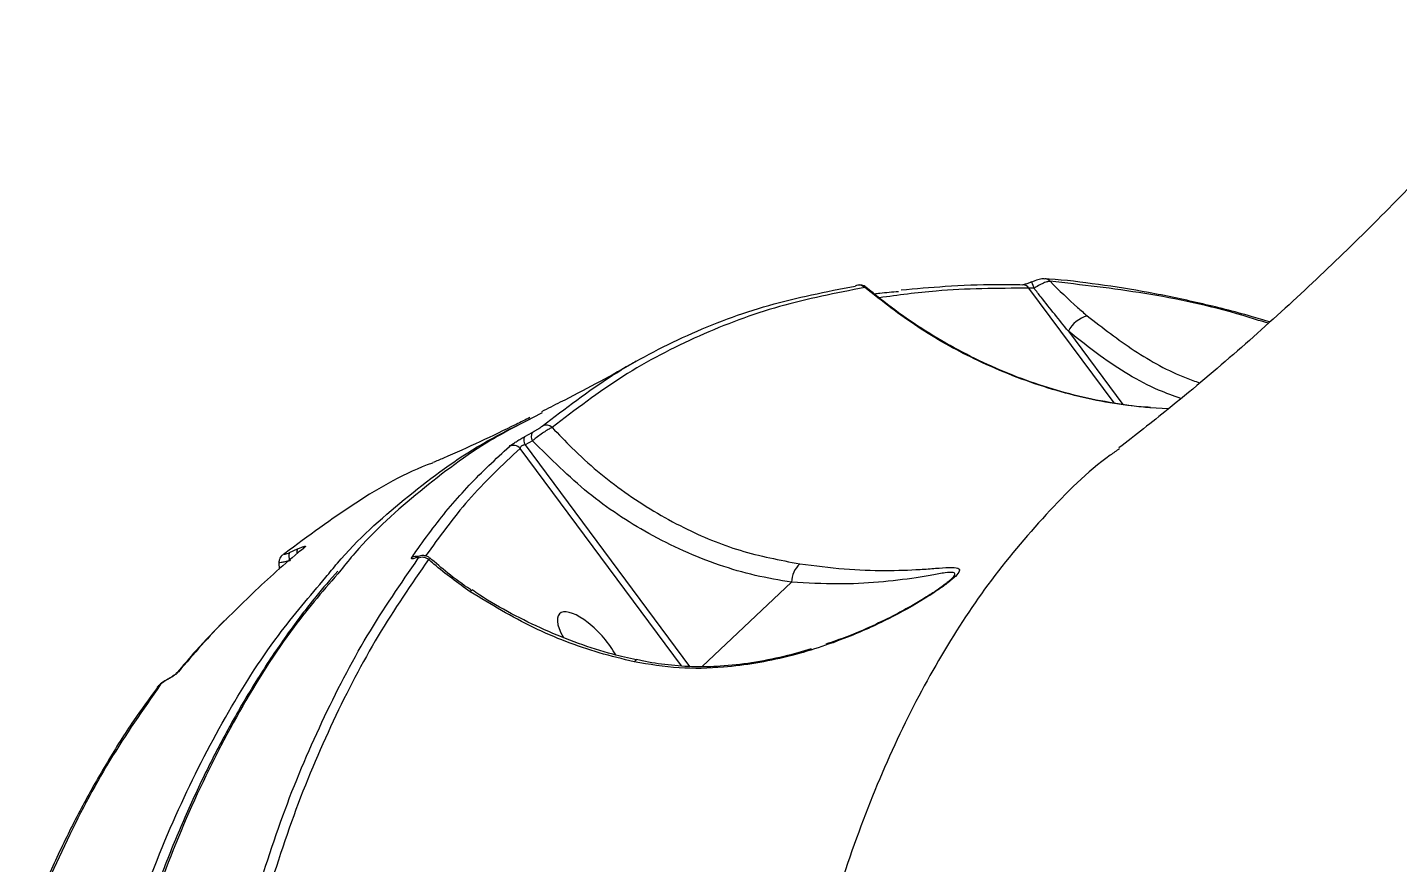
# Model space of a CAD drawing. Header units: millimetres. Extents: x -7245 to 6306, y -6696 to 5973.
# Drawn here: x 1907 to 2055.8, y -2119.4 to -2028.7 of the extents above; entities that cross this region are included whole.
import ezdxf

# ---------------------------------------------------------------- set-up
doc = ezdxf.new("R2010")
doc.units = ezdxf.units.MM
for name, color, linetype in [('DIKOM_ОБЪЕКТ', 7, 'Continuous'), ('DIKOM_РАЗМЕР_ЗОНА', 7, 'Continuous'), ('DIKOM_РАЗМЕР_ОБЪЕКТА', 7, 'Continuous')]:
    doc.layers.add(name, color=color, linetype=linetype)
doc.styles.add('style1', font='arial.ttf', dxfattribs={"width": 0.8})
doc.dimstyles.new('1-50', dxfattribs={"dimtxt": 300, "dimasz": 200, "dimexe": 100, "dimexo": 0, "dimgap": 100, "dimtad": 1, "dimtxsty": 'style1', "dimcen": 200, "dimclrd": 7, "dimclre": 7, "dimclrt": 7, "dimadec": 1, "dimazin": 2, "dimtfac": 1, "dimtmove": 0, "dimatfit": 2, "dimfxl": 0, "dimlwd": 25, "dimlwe": 18, "dimarcsym": 0})

# ---------------------------------------------------------------- blocks, each defined once
blk = doc.blocks.new('*D10')
at = {"layer": 'Defpoints', "color": 0, "transparency": 16777216}
for p in [(-4365.71, 2792.53), (4306.16, 475.6), (4306.16, -5965.27)]:
    blk.add_point(p, dxfattribs=at)
at = {"layer": 'DIKOM_РАЗМЕР_ОБЪЕКТА', "color": 7, "lineweight": 18, "transparency": 16777216}
for p, q in [((-4365.71, 2792.53), (-4365.71, -6065.27)), ((4306.16, 475.6), (4306.16, -6065.27))]:
    blk.add_line(p, q, dxfattribs=at)
at = {"layer": 'DIKOM_РАЗМЕР_ОБЪЕКТА', "color": 7, "lineweight": 25, "transparency": 16777216}
blk.add_line((-4165.71, -5965.27), (4106.16, -5965.27), dxfattribs=at)
at = {"layer": 'DIKOM_РАЗМЕР_ОБЪЕКТА', "color": 7, "transparency": 16777216}
for points in [[(-4165.71, -5931.93), (-4165.71, -5998.6), (-4365.71, -5965.27)], [(4106.16, -5931.93), (4106.16, -5998.6), (4306.16, -5965.27)]]:
    blk.add_solid(points, dxfattribs=at)
at = {"layer": 'DIKOM_РАЗМЕР_ОБЪЕКТА', "color": 7, "transparency": 16777216, "insert": (-85.78, -5712.1), "char_height": 300, "attachment_point": 5, "style": 'style1'}
blk.add_mtext('8650', dxfattribs=at)
blk = doc.blocks.new('*D12')
at = {"layer": 'Defpoints', "color": 0, "transparency": 16777216}
for p in [(-5865.71, 123.34), (6306.18, -91.92), (6306.18, -6596.14)]:
    blk.add_point(p, dxfattribs=at)
at = {"layer": 'DIKOM_РАЗМЕР_ЗОНА', "color": 7, "lineweight": 18, "transparency": 16777216}
for p, q in [((-5865.71, 123.34), (-5865.71, -6696.14)), ((6306.18, -91.92), (6306.18, -6696.14))]:
    blk.add_line(p, q, dxfattribs=at)
at = {"layer": 'DIKOM_РАЗМЕР_ЗОНА', "color": 7, "lineweight": 25, "transparency": 16777216}
blk.add_line((-5665.71, -6596.14), (6106.18, -6596.14), dxfattribs=at)
at = {"layer": 'DIKOM_РАЗМЕР_ЗОНА', "color": 7, "transparency": 16777216}
for points in [[(-5665.71, -6562.81), (-5665.71, -6629.48), (-5865.71, -6596.14)], [(6106.18, -6562.81), (6106.18, -6629.48), (6306.18, -6596.14)]]:
    blk.add_solid(points, dxfattribs=at)
at = {"layer": 'DIKOM_РАЗМЕР_ЗОНА', "color": 7, "transparency": 16777216, "insert": (-71.19, -6342.97), "char_height": 300, "attachment_point": 5, "style": 'style1'}
blk.add_mtext('12150', dxfattribs=at)

msp = doc.modelspace()

# ---------------------------------------------------------------- linework, layer by layer
at = {"layer": 'DIKOM_ОБЪЕКТ', "color": 7, "linetype": 'Continuous', "lineweight": 15}
for p, q in [((2025.045, -2069.457), (2015.789, -2056.993)), ((2016.084, -2056.325), (2016.085, -2056.325)), ((2020.074, -2061.659), (2025.978, -2069.61)), ((2030.973, -2070.089), (2028.942, -2069.99)), ((1961.011, -2073.108), (1961.811, -2072.666)), ((1961.856, -2073.56), (1961.054, -2074.003)), ((1978.059, -2098.007), (1960.523, -2074.392)), ((1961.054, -2074.003), (1978.922, -2098.065)), ((1935.461, -2085.692), (1936.324, -2085.306)), ((1936.911, -2085.257), (1936.909, -2085.259)), ((1934.278, -2086.807), (1934.31, -2087.505)), ((1949.314, -2086.187), (1949.299, -2086.194)), ((1955.254, -2089.821), (1955.251, -2089.821)), ((1980.286, -2098.086), (1990.001, -2088.923)), ((1973.122, -2097.44), (1973.11, -2097.438))]:
    msp.add_line(p, q, dxfattribs=at)
at = {"layer": 'DIKOM_ОБЪЕКТ', "color": 7, "linetype": 'Continuous', "lineweight": 15, "flags": 128}
for points in [[(1937.091, -2085.147), (1936.96, -2085.22), (1936.909, -2085.259)], [(1934.927, -2085.811), (1934.804, -2085.878), (1934.729, -2085.933)], [(1949.299, -2086.194), (1949.274, -2086.206), (1949.161, -2086.285)], [(1973.11, -2097.438), (1973.109, -2097.438), (1973.018, -2097.465), (1972.913, -2097.574)], [(1922.226, -2099.477), (1922.222, -2099.457), (1922.222, -2099.456)]]:
    msp.add_lwpolyline(points, dxfattribs=at)
at = {"layer": 'DIKOM_ОБЪЕКТ', "color": 7, "linetype": 'Continuous', "lineweight": 15}
for centre, radius, start, end in [((2017.468, -2056.804), 0.831, 41.68816, 84.55831), ((1997.313, -2057.455), 0.801, 98.18995, 119.80195), ((1997.319, -2057.533), 0.878, 43.57379, 97.87506), ((2015.105, -2057.446), 0.821, 33.55335, 87.39468), ((2020.265, -2055.081), 4.362, 196.56969, 206.16397), ((2023.103, -2063.28), 3.435, 106.71651, 151.85574), ((1963.347, -2072.819), 0.956, 47.3583, 117.6001), ((1961.76, -2073.521), 0.855, 151.13462, 214.32526), ((1962.559, -2073.076), 0.854, 151.26069, 214.50984), ((1959.789, -2075.041), 0.98, 41.45821, 117.09865), ((1936.344, -2086.096), 0.971, 155.44399, 210.18913), ((1936.85, -2085.63), 0.618, 148.36268, 197.96223), ((1949.214, -2087.079), 0.958, 78.28502, 119.11406), ((1949.903, -2087.227), 1.01, 49.87575, 117.2121), ((1992.659, -2088.926), 2.658, 131.43742, 179.94281), ((1955.351, -2090.089), 0.286, 110.43931, 154.51904), ((1923.687, -2099.374), 0.78, 113.08605, 139.94473), ((1921.726, -2100.802), 0.802, 113.22775, 144.36924)]:
    msp.add_arc(centre, radius, start, end, dxfattribs=at)
for start_param, end_param in [(6.1561884, 7.2904187), (4.0748989, 6.1561884)]:
    msp.add_ellipse((1967.979, -2095.741), major_axis=(-3.188, 3.408), ratio=0.3710053, start_param=start_param, end_param=end_param, dxfattribs=at)
for points, knots in [([(2061.196, -2041.674), (2060.177, -2042.785), (2057.044, -2046.197), (2051.618, -2051.649), (2044.916, -2058.063), (2038.005, -2064.238), (2031.56, -2069.687), (2027.358, -2072.954), (2025.577, -2074.34)], [0, 0, 0, 0, 0.0913141, 0.2805863, 0.4713647, 0.6636414, 0.8574002, 1, 1, 1, 1]), ([(2017.551, -2055.998), (2017.491, -2055.987), (2017.316, -2055.954), (2016.972, -2056.023), (2016.533, -2056.133), (2016.206, -2056.278), (2016.088, -2056.331)], [0, 0, 0, 0, 0.1228862, 0.3552788, 0.7671256, 1, 1, 1, 1]), ([(1962.904, -2071.972), (1965.396, -2070.065), (1970.381, -2066.252), (1978.64, -2061.947), (1987.416, -2058.61), (1993.749, -2057.377), (1996.915, -2056.76)], [0, 0, 0, 0, 0.2484757, 0.4969544, 0.7484776, 1, 1, 1, 1]), ([(1997.956, -2056.927), (1994.832, -2057.534), (1988.583, -2058.746), (1979.845, -2062.043), (1971.554, -2066.338), (1966.514, -2070.19), (1963.994, -2072.116)], [0, 0, 0, 0, 0.2484747, 0.4969517, 0.7484756, 1, 1, 1, 1]), ([(1998.074, -2056.898), (1998.047, -2056.871), (1997.954, -2056.777), (1997.749, -2056.694), (1997.508, -2056.644), (1997.323, -2056.644), (1997.232, -2056.66), (1997.2, -2056.666)], [0, 0, 0, 0, 0.1145947, 0.3967759, 0.6478242, 0.8764583, 1, 1, 1, 1]), ([(1998.065, -2056.909), (1998.064, -2056.899), (1998.062, -2056.878), (1997.993, -2056.91), (1997.956, -2056.927)], [0, 0, 0, 0, 0.4629441, 1, 1, 1, 1]), ([(2028.942, -2069.99), (2027.651, -2069.852), (2023.77, -2069.437), (2017.29, -2067.852), (2010.127, -2064.974), (2003.585, -2061.325), (1999.843, -2058.402), (1997.956, -2056.927)], [0, 0, 0, 0, 0.1161067, 0.3488563, 0.5873427, 0.7918638, 1, 1, 1, 1]), ([(2026.909, -2069.762), (2025.64, -2069.575), (2023.078, -2069.198), (2019.253, -2068.255), (2015.449, -2067.037), (2011.719, -2065.527), (2008.083, -2063.745), (2004.568, -2061.694), (2001.204, -2059.427), (1999.112, -2057.726), (1998.081, -2056.888)], [0, 0, 0, 0, 0.1222176, 0.2469175, 0.3722862, 0.4981802, 0.6237323, 0.7500758, 0.8767375, 1, 1, 1, 1]), ([(1998.997, -2057.611), (1999.2, -2057.581), (2000.042, -2057.459), (2000.932, -2057.4), (2001.608, -2057.355)], [0, 0, 0, 0, 0.2406296, 1, 1, 1, 1]), ([(2015.789, -2056.993), (2012.369, -2057.015), (2006.722, -2057.051), (2001.57, -2057.758), (1999.538, -2058.037)], [0, 0, 0, 0, 0.6055076, 1, 1, 1, 1]), ([(2015.145, -2056.653), (2014.188, -2056.64), (2011.304, -2056.599), (2006.872, -2056.771), (2003.485, -2057.077), (2001.891, -2057.222)], [0, 0, 0, 0, 0.2080749, 0.6272931, 1, 1, 1, 1]), ([(2016.083, -2056.322), (2016, -2056.358), (2015.8, -2056.446), (2015.51, -2056.544), (2015.271, -2056.603), (2015.158, -2056.629), (2015.112, -2056.619), (2015.123, -2056.626), (2015.123, -2056.626)], [0, 0, 0, 0, 0.1958237, 0.4745574, 0.7028695, 0.874019, 0.9971465, 1, 1, 1, 1]), ([(2016.35, -2057.005), (2016.323, -2057.006), (2016.232, -2057.01), (2016.079, -2057.011), (2015.905, -2057.007), (2015.827, -2056.997), (2015.789, -2056.993)], [0, 0, 0, 0, 0.1261896, 0.4367308, 0.7264333, 1, 1, 1, 1]), ([(2018.089, -2056.251), (2017.977, -2056.264), (2017.754, -2056.288), (2017.248, -2056.492), (2016.76, -2056.745), (2016.46, -2056.935), (2016.35, -2057.005)], [0, 0, 0, 0, 0.2783876, 0.5566823, 0.8378781, 1, 1, 1, 1]), ([(2020.074, -2061.659), (2019.082, -2060.436), (2017.832, -2058.894), (2016.603, -2057.327), (2016.35, -2057.005)], [0, 0, 0, 0, 0.7939344, 1, 1, 1, 1]), ([(2041.932, -2060.663), (2041.272, -2060.461), (2038.701, -2059.671), (2034.312, -2058.59), (2028.763, -2057.412), (2023.322, -2056.571), (2019.582, -2056.1), (2017.689, -2055.999), (2017.545, -2055.991)], [0, 0, 0, 0, 0.0779105, 0.3034253, 0.5288783, 0.7549382, 0.9813959, 1, 1, 1, 1]), ([(2018.089, -2056.251), (2019.074, -2057.221), (2020.394, -2058.52), (2021.767, -2059.693), (2022.115, -2059.99)], [0, 0, 0, 0, 0.7468401, 1, 1, 1, 1]), ([(2041.767, -2060.811), (2040.86, -2060.522), (2036.271, -2059.057), (2028.315, -2057.398), (2021.497, -2056.633), (2018.089, -2056.251)], [0, 0, 0, 0, 0.1096457, 0.5548259, 1, 1, 1, 1]), ([(2022.115, -2059.99), (2023.798, -2061.289), (2027.195, -2063.913), (2031.375, -2066.238), (2033.837, -2067.103), (2034.324, -2067.274)], [0, 0, 0, 0, 0.4404331, 0.8894302, 1, 1, 1, 1]), ([(2032.293, -2068.98), (2031.485, -2068.687), (2028.41, -2067.571), (2024.308, -2065.026), (2021.215, -2062.566), (2020.074, -2061.659)], [0, 0, 0, 0, 0.1836326, 0.6990278, 1, 1, 1, 1]), ([(1973.107, -2064.932), (1972.909, -2065.049), (1970.205, -2066.633), (1966.771, -2068.428), (1963.518, -2070.068), (1962.843, -2070.408)], [0, 0, 0, 0, 0.0591498, 0.8049178, 1, 1, 1, 1]), ([(1962.911, -2070.54), (1961.029, -2071.482), (1956.346, -2073.828), (1949.586, -2078.968), (1944.157, -2083.725), (1941.522, -2086.996), (1941.011, -2087.631)], [0, 0, 0, 0, 0.2308303, 0.5742291, 0.9173633, 1, 1, 1, 1]), ([(2028.982, -2069.945), (2028.307, -2069.912), (2027.615, -2069.879), (2026.926, -2069.765), (2026.909, -2069.762)], [0, 0, 0, 0, 0.9747429, 1, 1, 1, 1]), ([(1939.403, -2088.386), (1939.815, -2087.873), (1942.41, -2084.643), (1947.863, -2079.85), (1954.833, -2074.546), (1959.681, -2072.149), (1961.64, -2071.181)], [0, 0, 0, 0, 0.0658762, 0.414504, 0.7634178, 1, 1, 1, 1]), ([(1961.571, -2071.044), (1961.072, -2071.291), (1957.966, -2072.827), (1954.469, -2074.493), (1951.41, -2075.774), (1951.031, -2075.932)], [0, 0, 0, 0, 0.1436098, 0.8939886, 1, 1, 1, 1]), ([(1961.811, -2072.666), (1961.885, -2072.624), (1962.044, -2072.535), (1962.304, -2072.378), (1962.559, -2072.217), (1962.778, -2072.07), (1962.862, -2072.005), (1962.904, -2071.972)], [0, 0, 0, 0, 0.1798551, 0.3801636, 0.5813164, 0.7906182, 1, 1, 1, 1]), ([(1963.994, -2072.116), (1963.887, -2072.167), (1963.674, -2072.27), (1963.195, -2072.568), (1962.666, -2072.934), (1962.203, -2073.281), (1961.949, -2073.485), (1961.856, -2073.56)], [0, 0, 0, 0, 0.219398, 0.4388026, 0.6559976, 0.8733117, 1, 1, 1, 1]), ([(1963.994, -2072.116), (1964.703, -2072.865), (1967.147, -2075.451), (1971.824, -2079.337), (1977.997, -2083.037), (1984.415, -2085.686), (1988.723, -2086.514), (1990.9, -2086.933)], [0, 0, 0, 0, 0.0953059, 0.328938, 0.5680092, 0.7817978, 1, 1, 1, 1]), ([(1959.342, -2074.169), (1959.404, -2074.119), (1959.528, -2074.019), (1959.864, -2073.792), (1960.261, -2073.543), (1960.662, -2073.304), (1960.901, -2073.17), (1961.011, -2073.108)], [0, 0, 0, 0, 0.2131307, 0.4264302, 0.6305839, 0.8289258, 1, 1, 1, 1]), ([(1990.001, -2088.923), (1988.682, -2088.701), (1986.044, -2088.257), (1982.121, -2087.103), (1978.25, -2085.591), (1973.402, -2083.147), (1967.71, -2079.396), (1963.823, -2075.521), (1961.856, -2073.56)], [0, 0, 0, 0, 0.1264071, 0.2528155, 0.3829782, 0.5131394, 0.7535737, 1, 1, 1, 1]), ([(1948.747, -2086.242), (1948.894, -2086.026), (1949.628, -2084.943), (1951.607, -2082.229), (1954.882, -2078.305), (1957.855, -2075.548), (1959.342, -2074.169)], [0, 0, 0, 0, 0.0480626, 0.2403258, 0.6198785, 1, 1, 1, 1]), ([(1960.523, -2074.392), (1958.58, -2076.206), (1954.801, -2079.734), (1951.734, -2083.996), (1950.243, -2086.066)], [0, 0, 0, 0, 0.5141684, 1, 1, 1, 1]), ([(1961.054, -2074.003), (1961.007, -2074.009), (1960.923, -2074.019), (1960.819, -2074.052), (1960.731, -2074.093), (1960.673, -2074.128), (1960.607, -2074.186), (1960.571, -2074.231), (1960.529, -2074.308), (1960.526, -2074.354), (1960.523, -2074.392)], [0, 0, 0, 0, 0.1792244, 0.3191369, 0.3689296, 0.5165314, 0.5565619, 0.7167212, 0.7655996, 1, 1, 1, 1]), ([(2025.64, -2074.423), (2025.299, -2074.656), (2022.428, -2076.622), (2017.593, -2081.46), (2011.34, -2088.843), (2005.879, -2097.252), (2001.109, -2106.431), (1996.908, -2116.657), (1993.312, -2127.923), (1990.349, -2140.213), (1988.099, -2153.174), (1986.539, -2166.72), (1985.634, -2180.764), (1985.355, -2195.605), (1985.746, -2211.236), (1986.76, -2227.577), (1987.999, -2238.937), (1988.618, -2244.614)], [0, 0, 0, 0, 0.0100145, 0.0842908, 0.1585674, 0.2283289, 0.2981452, 0.3679083, 0.4397027, 0.5115564, 0.5833529, 0.6518533, 0.7204029, 0.7889036, 0.8592499, 0.92965, 1, 1, 1, 1]), ([(1951.04, -2075.955), (1951.017, -2075.963), (1948.033, -2077.045), (1942.564, -2080.155), (1937.472, -2083.926), (1934.927, -2085.811)], [0, 0, 0, 0, 0.0039048, 0.5019531, 1, 1, 1, 1]), ([(1937.091, -2085.147), (1936.863, -2085.332), (1935.723, -2086.261), (1932.848, -2088.715), (1930.277, -2091.262), (1928.585, -2092.938)], [0, 0, 0, 0, 0.0786811, 0.3934227, 1, 1, 1, 1]), ([(1934.927, -2085.811), (1934.907, -2085.829), (1934.86, -2085.872), (1934.87, -2085.899), (1934.977, -2085.883), (1935.181, -2085.813), (1935.368, -2085.732), (1935.461, -2085.692)], [0, 0, 0, 0, 0.1488389, 0.3487147, 0.557291, 0.7791175, 1, 1, 1, 1]), ([(1936.324, -2085.306), (1936.458, -2085.247), (1936.728, -2085.129), (1937.025, -2085.024), (1937.189, -2084.995), (1937.217, -2085.034), (1937.132, -2085.11), (1937.091, -2085.147)], [0, 0, 0, 0, 0.2064371, 0.4134027, 0.6142126, 0.8134893, 1, 1, 1, 1]), ([(1931.089, -2125.373), (1932.255, -2121.619), (1934.587, -2114.111), (1938.904, -2103.943), (1943.772, -2094.533), (1947.551, -2089.064), (1949.441, -2086.329)], [0, 0, 0, 0, 0.2486135, 0.4972317, 0.7486182, 1, 1, 1, 1]), ([(1950.554, -2086.455), (1948.687, -2089.156), (1944.955, -2094.557), (1940.103, -2103.903), (1935.768, -2114.081), (1933.413, -2121.662), (1932.236, -2125.452)], [0, 0, 0, 0, 0.2486174, 0.4972314, 0.7486161, 1, 1, 1, 1]), ([(1934.731, -2085.935), (1934.697, -2085.963), (1934.613, -2086.032), (1934.465, -2086.205), (1934.348, -2086.461), (1934.288, -2086.679), (1934.312, -2086.797), (1934.315, -2086.809)], [0, 0, 0, 0, 0.1661529, 0.4044478, 0.6635768, 0.9676275, 1, 1, 1, 1]), ([(1935.505, -2086.584), (1935.311, -2086.63), (1934.923, -2086.723), (1934.522, -2086.803), (1934.313, -2086.831), (1934.33, -2086.811), (1934.336, -2086.805)], [0, 0, 0, 0, 0.2875759, 0.575245, 0.8583359, 1, 1, 1, 1]), ([(1949.161, -2086.285), (1949.058, -2086.325), (1948.853, -2086.405), (1948.703, -2086.401), (1948.695, -2086.328), (1948.738, -2086.258), (1948.747, -2086.242)], [0, 0, 0, 0, 0.3052747, 0.6113909, 0.9125497, 1, 1, 1, 1]), ([(1949.441, -2086.329), (1949.451, -2086.314), (1949.489, -2086.258), (1949.485, -2086.201), (1949.379, -2086.2), (1949.233, -2086.257), (1949.161, -2086.285)], [0, 0, 0, 0, 0.1086604, 0.3985464, 0.6997403, 1, 1, 1, 1]), ([(1949.313, -2086.186), (1949.291, -2086.196), (1949.231, -2086.223), (1949.189, -2086.237), (1949.195, -2086.234), (1949.197, -2086.234)], [0, 0, 0, 0, 0.3065617, 0.8347664, 1, 1, 1, 1]), ([(1950.663, -2086.296), (1950.636, -2086.266), (1950.539, -2086.159), (1950.315, -2086.071), (1950.049, -2086.018), (1949.797, -2086.034), (1949.555, -2086.087), (1949.392, -2086.16), (1949.302, -2086.2)], [0, 0, 0, 0, 0.0750017, 0.266651, 0.4334645, 0.5944175, 0.7747751, 1, 1, 1, 1]), ([(1950.663, -2086.296), (1950.666, -2086.308), (1950.669, -2086.327), (1950.585, -2086.42), (1950.554, -2086.455)], [0, 0, 0, 0, 0.6234803, 1, 1, 1, 1]), ([(1955.093, -2089.965), (1953.746, -2088.996), (1952.192, -2087.878), (1950.746, -2086.622), (1950.554, -2086.455)], [0, 0, 0, 0, 0.8666505, 1, 1, 1, 1]), ([(1955.255, -2089.819), (1955.205, -2089.787), (1954.299, -2089.206), (1952.751, -2088.05), (1951.334, -2086.827), (1950.687, -2086.268)], [0, 0, 0, 0, 0.0307516, 0.5570257, 1, 1, 1, 1]), ([(1990.9, -2086.933), (1992.536, -2087.137), (1995.856, -2087.55), (2000.22, -2087.692), (2003.459, -2087.582), (2005.698, -2087.41), (2007.164, -2087.305), (2008.13, -2087.326), (2008.347, -2087.652), (2007.885, -2088.251), (2006.962, -2089.018), (2005.807, -2089.844), (2003.769, -2091.16), (2000.55, -2092.959), (1995.574, -2095.2), (1990.701, -2096.796), (1986.138, -2097.757), (1982.191, -2098.249), (1977.712, -2098.373), (1974.529, -2097.843), (1972.913, -2097.574)], [0, 0, 0, 0, 0.0820688, 0.1664751, 0.2508346, 0.2942465, 0.3376037, 0.3839939, 0.4157857, 0.442848, 0.4698343, 0.4939829, 0.5187244, 0.5886145, 0.6603829, 0.7589145, 0.8097096, 0.8604921, 0.9291614, 1, 1, 1, 1]), ([(1921.971, -2316.61), (1921.106, -2312.693), (1918.775, -2302.142), (1915.561, -2285.305), (1912.515, -2266.281), (1910.18, -2247.637), (1908.582, -2229.448), (1907.749, -2211.792), (1907.697, -2195.058), (1908.41, -2179.28), (1909.851, -2164.475), (1912.045, -2150.398), (1915.017, -2137.134), (1918.775, -2124.75), (1923.233, -2113.509), (1928.381, -2103.464), (1933.712, -2095.029), (1937.648, -2090.435), (1939.403, -2088.386)], [0, 0, 0, 0, 0.0379037, 0.1021125, 0.1663711, 0.23058, 0.2966556, 0.3627828, 0.4288568, 0.4930665, 0.5573248, 0.6215345, 0.6876088, 0.7537363, 0.8198103, 0.8840189, 0.9482767, 1, 1, 1, 1]), ([(1940.694, -2087.708), (1939.892, -2088.625), (1938.003, -2090.788), (1935.213, -2094.51), (1932.293, -2098.827), (1929.533, -2103.428), (1926.928, -2108.305), (1924.481, -2113.454), (1922.202, -2118.857), (1920.101, -2124.494), (1918.183, -2130.348), (1916.447, -2136.419), (1914.894, -2142.706), (1913.521, -2149.214), (1912.328, -2155.941), (1911.314, -2162.891), (1910.48, -2170.065), (1909.824, -2177.465), (1909.348, -2185.095), (1909.051, -2192.952), (1908.934, -2201.013), (1908.998, -2209.246), (1909.244, -2217.623), (1909.671, -2226.137), (1910.277, -2234.791), (1911.064, -2243.588), (1912.03, -2252.532), (1913.175, -2261.622), (1914.501, -2270.865), (1916.007, -2280.26), (1917.693, -2289.811), (1919.567, -2299.524), (1921.456, -2308.673), (1922.801, -2314.629), (1923.394, -2317.256)], [0, 0, 0, 0, 0.0231611, 0.0545919, 0.0861076, 0.1177409, 0.1495263, 0.1814959, 0.2135462, 0.2454622, 0.2772315, 0.308889, 0.3404679, 0.3720033, 0.4035298, 0.435078, 0.4666768, 0.4983589, 0.530162, 0.5621207, 0.5942021, 0.6261996, 0.6580172, 0.6897031, 0.7212945, 0.7528271, 0.7843362, 0.8158578, 0.8474164, 0.879047, 0.9107883, 0.9426728, 0.9747157, 1, 1, 1, 1]), ([(1941.011, -2087.631), (1939.289, -2089.628), (1935.318, -2094.234), (1929.916, -2102.805), (1924.739, -2112.977), (1920.347, -2124.144), (1916.697, -2136.18), (1913.735, -2149.293), (1911.5, -2163.482), (1910.019, -2178.72), (1909.354, -2193.999), (1909.376, -2209.129), (1909.958, -2223.95), (1911.104, -2239.342), (1912.818, -2255.271), (1915.08, -2271.564), (1917.876, -2288.138), (1920.805, -2303.171), (1922.945, -2312.798), (1923.817, -2316.719)], [0, 0, 0, 0, 0.0504778, 0.1164314, 0.1823315, 0.2463716, 0.3104617, 0.3745018, 0.4404027, 0.5063561, 0.5722562, 0.6279906, 0.6837919, 0.7395917, 0.7959206, 0.8522516, 0.9071602, 0.9621955, 1, 1, 1, 1]), ([(2007.306, -2088.622), (2007.321, -2088.609), (2007.613, -2088.364), (2007.809, -2088.04), (2007.619, -2087.803), (2006.692, -2087.894), (2005.293, -2088.135), (2002.944, -2088.544), (1999.596, -2088.963), (1995.075, -2089.191), (1991.705, -2089.013), (1990.001, -2088.923)], [0, 0, 0, 0, 0.0028751, 0.0564382, 0.1211891, 0.2079658, 0.3065438, 0.4052992, 0.6095935, 0.8026129, 1, 1, 1, 1]), ([(2007.308, -2088.624), (2007.219, -2088.704), (2007.03, -2088.875), (2006.494, -2089.294), (2005.712, -2089.848), (2004.596, -2090.57), (2003.688, -2091.13), (2003.129, -2091.436), (2003.066, -2091.47)], [0, 0, 0, 0, 0.1249527, 0.2663959, 0.4611388, 0.6898143, 0.9652469, 1, 1, 1, 1]), ([(1972.913, -2097.574), (1971.642, -2097.263), (1967.914, -2096.35), (1961.811, -2094.029), (1957.351, -2091.331), (1955.093, -2089.965)], [0, 0, 0, 0, 0.2035458, 0.5968389, 1, 1, 1, 1]), ([(1973.128, -2097.348), (1972.28, -2097.159), (1970.161, -2096.688), (1966.826, -2095.599), (1963.139, -2094.138), (1959.563, -2092.37), (1956.941, -2090.903), (1955.569, -2089.95), (1955.294, -2089.759)], [0, 0, 0, 0, 0.1351071, 0.337861, 0.5414205, 0.7453387, 0.9490274, 1, 1, 1, 1]), ([(2003.066, -2091.47), (2002.492, -2091.791), (2001.132, -2092.553), (1998.767, -2093.695), (1996.227, -2094.796), (1994.485, -2095.391), (1993.722, -2095.651)], [0, 0, 0, 0, 0.1993855, 0.4729187, 0.7690912, 1, 1, 1, 1]), ([(1928.338, -2093.127), (1927.319, -2094.175), (1925.574, -2095.969), (1923.891, -2097.964), (1923.191, -2098.794)], [0, 0, 0, 0, 0.5839881, 1, 1, 1, 1]), ([(1928.585, -2092.938), (1928.544, -2092.978), (1926.756, -2094.701), (1925.049, -2096.702), (1923.381, -2098.656)], [0, 0, 0, 0, 0.0232162, 1, 1, 1, 1]), ([(1992.142, -2096.162), (1991.158, -2096.451), (1989.035, -2097.076), (1985.722, -2097.703), (1982.482, -2098.075), (1979.437, -2098.148), (1976.6, -2097.94), (1974.469, -2097.651), (1973.359, -2097.363), (1973.149, -2097.309)], [0, 0, 0, 0, 0.1602796, 0.3457684, 0.5226941, 0.6653599, 0.8168382, 0.9654316, 1, 1, 1, 1]), ([(1923.091, -2098.87), (1923.092, -2098.869), (1923.096, -2098.865), (1923.063, -2098.898), (1922.981, -2098.97), (1922.809, -2099.099), (1922.549, -2099.273), (1922.333, -2099.394), (1922.221, -2099.456)], [0, 0, 0, 0, 0.0347117, 0.1431843, 0.2870993, 0.4872175, 0.7332545, 1, 1, 1, 1]), ([(1923.381, -2098.656), (1923.314, -2098.725), (1923.181, -2098.861), (1922.828, -2099.118), (1922.493, -2099.329), (1922.285, -2099.445), (1922.226, -2099.477)], [0, 0, 0, 0, 0.2927689, 0.5847642, 0.8818137, 1, 1, 1, 1]), ([(1921.092, -2100.345), (1920.221, -2101.537), (1918.335, -2104.118), (1915.633, -2108.407), (1912.951, -2113.136), (1910.447, -2118.12), (1908.115, -2123.347), (1905.958, -2128.835), (1904.081, -2134.18), (1903.005, -2137.808), (1902.525, -2139.428)], [0, 0, 0, 0, 0.1119825, 0.2426322, 0.3732214, 0.50348, 0.6334544, 0.7637394, 0.894486, 1, 1, 1, 1]), ([(1921.409, -2100.065), (1919.531, -2102.753), (1915.774, -2108.128), (1910.886, -2117.439), (1906.514, -2127.582), (1904.136, -2135.143), (1902.947, -2138.923)], [0, 0, 0, 0, 0.2486162, 0.4972319, 0.7486143, 1, 1, 1, 1]), ([(1922.223, -2099.46), (1922.077, -2099.543), (1921.749, -2099.729), (1921.36, -2100.001), (1921.167, -2100.237), (1921.084, -2100.339)], [0, 0, 0, 0, 0.3137225, 0.7042052, 1, 1, 1, 1]), ([(1922.226, -2099.477), (1922.16, -2099.514), (1921.993, -2099.607), (1921.75, -2099.764), (1921.526, -2099.934), (1921.448, -2100.021), (1921.409, -2100.065)], [0, 0, 0, 0, 0.1834367, 0.4624427, 0.7308904, 1, 1, 1, 1])]:
    msp.add_open_spline(points, degree=3, knots=knots, dxfattribs=at)

# ---------------------------------------------------------------- dimensions: what is measured, and where the dimension line sits
at = {"layer": 'DIKOM_РАЗМЕР_ЗОНА'}
dim = msp.add_linear_dim(base=(6306.184, -6596.144), p1=(-5865.714, 123.344), p2=(6306.184, -91.922), text='12150', dimstyle='1-50', dxfattribs=at)
dim.commit()
dim.dimension.update_dxf_attribs({"geometry": '*D12', "text_midpoint": (-71.192, -6596.144), "dimtype": 160})
at = {"layer": 'DIKOM_РАЗМЕР_ОБЪЕКТА'}
dim = msp.add_linear_dim(base=(4306.158, -5965.268), p1=(-4365.714, 2792.532), p2=(4306.158, 475.605), text='8650', dimstyle='1-50', dxfattribs=at)
dim.commit()
dim.dimension.update_dxf_attribs({"geometry": '*D10', "text_midpoint": (-85.784, -5965.268), "dimtype": 160})

doc.saveas('drawing.dxf')
